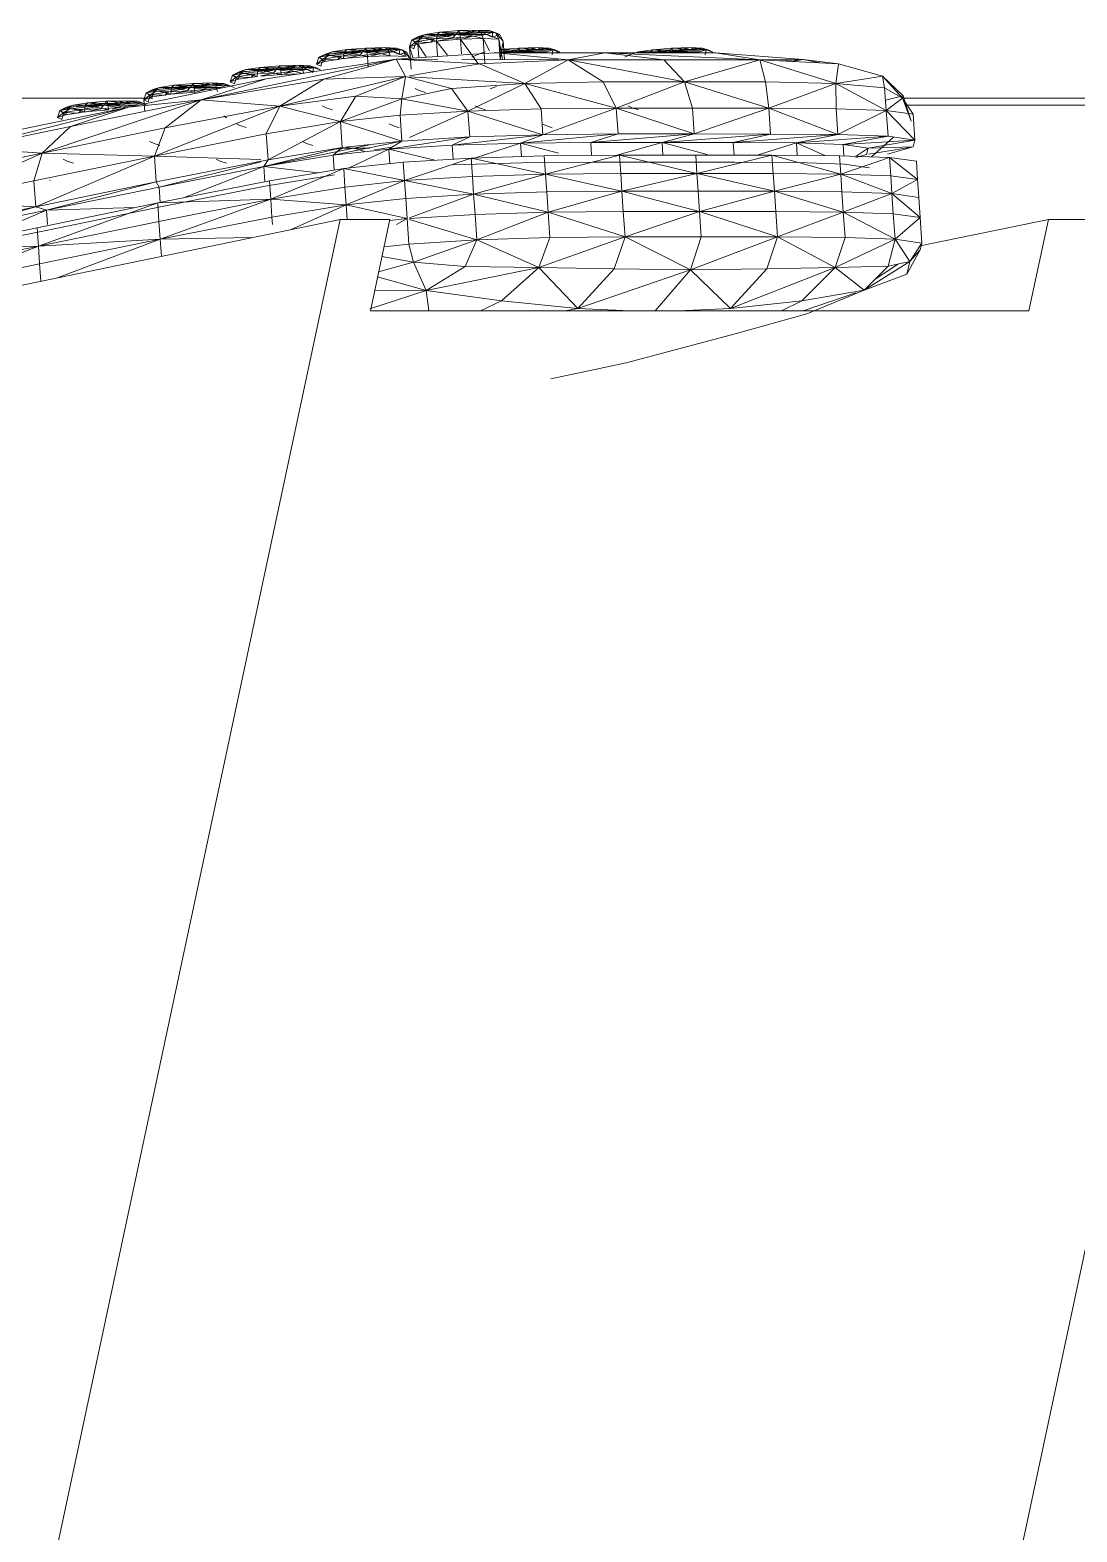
# Model space of a CAD drawing. Extents: x 4834 to 83801, y -13735 to 32221.
# Drawn here: x 13667.56 to 13672, y -12492.16 to -12485.78 of the extents above; entities that cross this region are included whole.
import ezdxf

# ---------------------------------------------------------------- set-up
doc = ezdxf.new("R2010")
doc.units = 0
doc.header["$LTSCALE"] = 8
doc.header["$MEASUREMENT"] = 0
doc.layers.add('G-IMPT', color=8, linetype='Continuous', lineweight=9)
doc.layers.add('I-FURN', color=30, linetype='Continuous', lineweight=9)

# ---------------------------------------------------------------- blocks, each defined once
blk = doc.blocks.new('Captain_Kirk_simplified_chair_2_22296 - Captain_Kirk_simplified_chair_2_22296-461547-Section 1')
at = {"layer": 'G-IMPT'}
for p, q in [((918.8543, 22.7201), (918.8444, 22.6907)), ((918.8823, 22.7337), (918.8543, 22.7201)), ((918.8874, 22.7312), (918.8543, 22.7201)), ((918.8967, 22.7269), (918.8543, 22.7201)), ((918.8713, 22.712), (918.8543, 22.7201)), ((918.8543, 22.7201), (918.8796, 22.7024)), ((918.8967, 22.7269), (918.8713, 22.712)), ((918.9496, 22.7244), (918.8713, 22.712)), ((918.8874, 22.7312), (918.8796, 22.7024)), ((918.9103, 22.7431), (918.8823, 22.7337)), ((919.0404, 22.7431), (918.8823, 22.7337)), ((918.8967, 22.7269), (918.8823, 22.7337)), ((918.8823, 22.7337), (918.8874, 22.7312)), ((918.9103, 22.7431), (918.8874, 22.7312)), ((918.8874, 22.7312), (918.9617, 22.7423)), ((918.8874, 22.7312), (918.9586, 22.7142)), ((919.0404, 22.7431), (918.8967, 22.7269)), ((918.9496, 22.7244), (918.8967, 22.7269)), ((918.9103, 22.7431), (918.9732, 22.7525)), ((919.0404, 22.7431), (918.9103, 22.7431)), ((918.9103, 22.7431), (918.9617, 22.7423)), ((918.9496, 22.7244), (918.9338, 22.709)), ((919.0404, 22.7431), (918.9496, 22.7244)), ((919.0268, 22.7268), (918.9496, 22.7244)), ((918.9617, 22.7423), (918.9586, 22.7142)), ((919.0268, 22.7268), (918.9586, 22.7138)), ((918.9586, 22.7142), (919.0603, 22.7228)), ((918.9732, 22.7525), (918.9617, 22.7423)), ((918.9617, 22.7423), (919.0573, 22.7503)), ((918.9617, 22.7423), (919.0603, 22.7228)), ((918.9732, 22.7525), (919.0541, 22.7593)), ((919.0404, 22.7431), (918.9732, 22.7525)), ((918.9732, 22.7525), (919.0573, 22.7503)), ((919.0404, 22.7431), (919.0268, 22.7268)), ((919.1077, 22.7337), (919.0268, 22.7268)), ((919.0404, 22.7431), (919.1313, 22.7618)), ((919.0404, 22.7431), (919.0541, 22.7593)), ((919.0404, 22.7431), (919.1842, 22.7593)), ((919.0404, 22.7431), (919.1985, 22.7524)), ((919.0404, 22.7431), (919.1705, 22.743)), ((919.0404, 22.7431), (919.1077, 22.7337)), ((919.0541, 22.7593), (919.1313, 22.7618)), ((919.0541, 22.7593), (919.0573, 22.7503)), ((919.0541, 22.7593), (919.1486, 22.7533)), ((919.0573, 22.7503), (919.1486, 22.7533)), ((919.0573, 22.7503), (919.0603, 22.7228)), ((919.0573, 22.7503), (919.1574, 22.7259)), ((919.1077, 22.7337), (919.0603, 22.7212)), ((919.0603, 22.7228), (919.1574, 22.7259)), ((919.0603, 22.7228), (919.0646, 22.6601)), ((919.0603, 22.7228), (919.1378, 22.6173)), ((919.1705, 22.743), (919.1077, 22.7337)), ((919.1313, 22.7618), (919.1842, 22.7593)), ((919.1313, 22.7618), (919.1486, 22.7533)), ((919.1313, 22.7618), (919.2111, 22.7503)), ((919.1486, 22.7533), (919.2111, 22.7503)), ((919.1486, 22.7533), (919.1574, 22.7259)), ((919.1486, 22.7533), (919.2239, 22.7228)), ((919.1574, 22.7259), (919.2239, 22.7228)), ((919.1574, 22.7259), (919.1647, 22.619)), ((919.1574, 22.7259), (919.184, 22.6731)), ((919.1985, 22.7524), (919.1705, 22.743)), ((919.1705, 22.743), (919.195, 22.7311)), ((919.1842, 22.7593), (919.2111, 22.7503)), ((919.1842, 22.7593), (919.1985, 22.7524)), ((919.1842, 22.7593), (919.2281, 22.7422)), ((919.1985, 22.7524), (919.195, 22.7311)), ((919.2281, 22.7422), (919.195, 22.7311)), ((919.1985, 22.7524), (919.2281, 22.7422)), ((919.2111, 22.7503), (919.2281, 22.7422)), ((919.2111, 22.7503), (919.2239, 22.7228)), ((919.2111, 22.7503), (919.242, 22.7141)), ((919.2239, 22.7228), (919.2298, 22.6364)), ((919.2239, 22.7228), (919.2394, 22.6364)), ((919.2281, 22.7422), (919.242, 22.7141)), ((918.4873, 22.6599), (918.4593, 22.6462)), ((918.4924, 22.6573), (918.4593, 22.6462)), ((918.5016, 22.653), (918.4593, 22.6462)), ((918.5016, 22.653), (918.4763, 22.6381)), ((918.4924, 22.6573), (918.4845, 22.6286)), ((918.5153, 22.6692), (918.4873, 22.6599)), ((918.6454, 22.6692), (918.4873, 22.6599)), ((918.5016, 22.653), (918.4873, 22.6599)), ((918.4873, 22.6599), (918.4924, 22.6573)), ((918.5153, 22.6692), (918.4924, 22.6573)), ((918.4924, 22.6573), (918.5667, 22.6684)), ((918.4924, 22.6573), (918.5636, 22.6403)), ((918.6454, 22.6692), (918.5016, 22.653)), ((918.5545, 22.6505), (918.5016, 22.653)), ((918.5153, 22.6692), (918.5781, 22.6786)), ((918.6454, 22.6692), (918.5153, 22.6692)), ((918.5153, 22.6692), (918.5667, 22.6684)), ((918.6454, 22.6692), (918.5545, 22.6505)), ((918.6318, 22.653), (918.5545, 22.6505)), ((918.5667, 22.6684), (918.5636, 22.6403)), ((918.6318, 22.653), (918.5636, 22.6399)), ((918.5781, 22.6786), (918.5667, 22.6684)), ((918.5667, 22.6684), (918.6623, 22.6764)), ((918.5667, 22.6684), (918.6653, 22.6489)), ((918.5781, 22.6786), (918.659, 22.6854)), ((918.6454, 22.6692), (918.5781, 22.6786)), ((918.5781, 22.6786), (918.6623, 22.6764)), ((918.6454, 22.6692), (918.6318, 22.653)), ((918.7126, 22.6598), (918.6318, 22.653)), ((918.6454, 22.6692), (918.7362, 22.6879)), ((918.6454, 22.6692), (918.659, 22.6854)), ((918.6454, 22.6692), (918.7891, 22.6854)), ((918.6454, 22.6692), (918.8035, 22.6785)), ((918.6454, 22.6692), (918.7755, 22.6691)), ((918.6454, 22.6692), (918.7126, 22.6598)), ((918.659, 22.6854), (918.7362, 22.6879)), ((918.659, 22.6854), (918.6623, 22.6764)), ((918.659, 22.6854), (918.7536, 22.6794)), ((918.6623, 22.6764), (918.7536, 22.6794)), ((918.6623, 22.6764), (918.6653, 22.6489)), ((918.6623, 22.6764), (918.7624, 22.652)), ((918.7126, 22.6598), (918.6653, 22.6473)), ((918.7755, 22.6691), (918.7126, 22.6598)), ((918.7362, 22.6879), (918.7891, 22.6854)), ((918.7362, 22.6879), (918.7536, 22.6794)), ((918.7362, 22.6879), (918.8161, 22.6764)), ((918.7536, 22.6794), (918.8161, 22.6764)), ((918.7536, 22.6794), (918.7624, 22.652)), ((918.7536, 22.6794), (918.8289, 22.6489)), ((918.8035, 22.6785), (918.7755, 22.6691)), ((918.7755, 22.6691), (918.8, 22.6572)), ((918.7883, 22.6375), (919.2037, 22.6655)), ((918.7891, 22.6854), (918.8161, 22.6764)), ((918.7891, 22.6854), (918.8035, 22.6785)), ((918.7891, 22.6854), (918.8331, 22.6683)), ((918.8035, 22.6785), (918.8, 22.6572)), ((918.8331, 22.6683), (918.8, 22.6572)), ((918.8035, 22.6785), (918.8331, 22.6683)), ((918.8161, 22.6764), (918.8331, 22.6683)), ((918.8161, 22.6764), (918.8289, 22.6489)), ((918.8161, 22.6764), (918.8445, 22.6431)), ((918.8331, 22.6683), (918.8445, 22.6452)), ((918.8713, 22.712), (918.8444, 22.6907)), ((918.8796, 22.7024), (918.8444, 22.6907)), ((918.8444, 22.6907), (918.8509, 22.595)), ((918.8624, 22.682), (918.8444, 22.6907)), ((918.8444, 22.6907), (918.8603, 22.6423)), ((918.8713, 22.712), (918.8624, 22.682)), ((918.9263, 22.7094), (918.8713, 22.712)), ((918.8796, 22.7024), (918.9586, 22.7142)), ((918.8796, 22.7024), (918.8835, 22.6445)), ((918.8796, 22.7024), (918.9146, 22.6484)), ((918.9586, 22.7142), (918.9628, 22.6523)), ((918.9586, 22.7142), (919.0053, 22.6555)), ((919.1372, 22.6597), (919.1092, 22.6461)), ((919.1652, 22.669), (919.1372, 22.6597)), ((919.6734, 22.6654), (919.2037, 22.6655)), ((919.2276, 22.6691), (919.3122, 22.6763)), ((919.2953, 22.669), (919.2276, 22.669)), ((919.2953, 22.669), (919.2279, 22.665)), ((919.228, 22.6632), (919.5176, 22.6357)), ((919.2281, 22.6784), (919.309, 22.6852)), ((919.2953, 22.669), (919.2281, 22.6784)), ((919.2281, 22.6784), (919.3122, 22.6763)), ((919.242, 22.7141), (919.2299, 22.6364)), ((919.242, 22.7141), (919.2473, 22.6362)), ((919.2953, 22.669), (919.3862, 22.6877)), ((919.2953, 22.669), (919.309, 22.6852)), ((919.2953, 22.669), (919.4391, 22.6852)), ((919.2953, 22.669), (919.4534, 22.6783)), ((919.2953, 22.669), (919.4254, 22.669)), ((919.309, 22.6852), (919.3862, 22.6877)), ((919.309, 22.6852), (919.3122, 22.6763)), ((919.309, 22.6852), (919.4035, 22.6792)), ((919.3122, 22.6763), (919.4035, 22.6792)), ((919.3122, 22.6763), (919.3565, 22.6655)), ((919.3862, 22.6877), (919.4391, 22.6852)), ((919.3862, 22.6877), (919.4035, 22.6792)), ((919.3862, 22.6877), (919.466, 22.6762)), ((919.4035, 22.6792), (919.466, 22.6762)), ((919.4534, 22.6783), (919.4254, 22.669)), ((919.4391, 22.6852), (919.466, 22.6762)), ((919.4391, 22.6852), (919.4534, 22.6783)), ((919.4391, 22.6852), (919.483, 22.6681)), ((919.4534, 22.6783), (919.4499, 22.657)), ((919.4534, 22.6783), (919.483, 22.6681)), ((919.466, 22.6762), (919.483, 22.6681)), ((919.466, 22.6762), (919.4763, 22.6642)), ((919.6734, 22.6654), (919.5176, 22.6357)), ((919.6734, 22.6654), (920.1433, 22.6653)), ((919.6734, 22.6654), (920.332, 22.6355)), ((919.6734, 22.6654), (919.9247, 22.6356)), ((919.7871, 22.6595), (919.7592, 22.6459)), ((919.8151, 22.6689), (919.7871, 22.6595)), ((919.8151, 22.6689), (919.878, 22.6782)), ((919.9453, 22.6688), (919.8151, 22.6689)), ((919.8151, 22.6689), (919.8666, 22.668)), ((919.878, 22.6782), (919.8666, 22.668)), ((919.8666, 22.668), (919.9622, 22.6761)), ((919.878, 22.6782), (919.9589, 22.685)), ((919.9453, 22.6688), (919.878, 22.6782)), ((919.878, 22.6782), (919.9622, 22.6761)), ((919.9453, 22.6688), (919.8861, 22.6653)), ((919.9453, 22.6688), (920.0361, 22.6875)), ((919.9453, 22.6688), (919.9589, 22.685)), ((919.9453, 22.6688), (920.089, 22.685)), ((919.9453, 22.6688), (920.1034, 22.6781)), ((919.9453, 22.6688), (920.0754, 22.6688)), ((919.9589, 22.685), (920.0361, 22.6875)), ((919.9589, 22.685), (919.9622, 22.6761)), ((919.9589, 22.685), (920.0535, 22.679)), ((919.9622, 22.6761), (920.0535, 22.679)), ((919.9622, 22.6761), (920.0064, 22.6653)), ((920.0361, 22.6875), (920.089, 22.685)), ((920.0361, 22.6875), (920.0535, 22.679)), ((920.0361, 22.6875), (920.116, 22.676)), ((920.0535, 22.679), (920.116, 22.676)), ((920.1034, 22.6781), (920.0754, 22.6688)), ((920.089, 22.685), (920.116, 22.676)), ((920.089, 22.685), (920.1034, 22.6781)), ((920.089, 22.685), (920.133, 22.6679)), ((920.1034, 22.6781), (920.0999, 22.6569)), ((920.1034, 22.6781), (920.133, 22.6679)), ((920.116, 22.676), (920.133, 22.6679)), ((920.5162, 22.6371), (920.1433, 22.6653)), ((920.1433, 22.6653), (920.332, 22.6355)), ((918.7883, 22.6375), (917.959, 22.4655)), ((918.1487, 22.5937), (918.1207, 22.5844)), ((918.2788, 22.5937), (918.1207, 22.5844)), ((918.1487, 22.5937), (918.1258, 22.5818)), ((918.1258, 22.5818), (918.2001, 22.5929)), ((918.2788, 22.5937), (918.1351, 22.5775)), ((918.1487, 22.5937), (918.2116, 22.6031)), ((918.2788, 22.5937), (918.1487, 22.5937)), ((918.1487, 22.5937), (918.2001, 22.5929)), ((918.2788, 22.5937), (918.188, 22.575)), ((918.2001, 22.5929), (918.197, 22.5648)), ((918.2116, 22.6031), (918.2001, 22.5929)), ((918.2001, 22.5929), (918.2958, 22.6009)), ((918.2001, 22.5929), (918.2987, 22.5734)), ((918.2116, 22.6031), (918.2925, 22.6099)), ((918.2788, 22.5937), (918.2116, 22.6031)), ((918.2116, 22.6031), (918.2958, 22.6009)), ((918.2359, 22.5544), (918.7883, 22.6375)), ((918.2788, 22.5937), (918.2652, 22.5775)), ((918.2788, 22.5937), (918.3697, 22.6124)), ((918.2788, 22.5937), (918.2925, 22.6099)), ((918.2788, 22.5937), (918.4226, 22.6099)), ((918.2788, 22.5937), (918.4369, 22.603)), ((918.2788, 22.5937), (918.409, 22.5936)), ((918.2788, 22.5937), (918.3461, 22.5843)), ((918.2925, 22.6099), (918.3697, 22.6124)), ((918.2925, 22.6099), (918.2958, 22.6009)), ((918.2925, 22.6099), (918.387, 22.6039)), ((918.2958, 22.6009), (918.387, 22.6039)), ((918.2958, 22.6009), (918.2987, 22.5734)), ((918.2958, 22.6009), (918.391, 22.5777)), ((918.409, 22.5936), (918.3461, 22.5843)), ((918.3697, 22.6124), (918.4226, 22.6099)), ((918.3697, 22.6124), (918.387, 22.6039)), ((918.3697, 22.6124), (918.4496, 22.6009)), ((918.387, 22.6039), (918.4496, 22.6009)), ((918.387, 22.6039), (918.3958, 22.5765)), ((918.387, 22.6039), (918.4352, 22.5844)), ((918.4369, 22.603), (918.409, 22.5936)), ((918.409, 22.5936), (918.4334, 22.5817)), ((918.4226, 22.6099), (918.4496, 22.6009)), ((918.4226, 22.6099), (918.4369, 22.603)), ((918.4226, 22.6099), (918.4665, 22.5928)), ((918.4369, 22.603), (918.4334, 22.5817)), ((918.4369, 22.603), (918.4665, 22.5928)), ((918.4593, 22.6462), (918.4493, 22.6168)), ((918.4763, 22.6381), (918.4493, 22.6168)), ((918.4845, 22.6286), (918.4493, 22.6168)), ((918.4674, 22.6082), (918.4493, 22.6168)), ((918.4496, 22.6009), (918.4665, 22.5928)), ((918.4763, 22.6381), (918.4593, 22.6462)), ((918.4593, 22.6462), (918.4845, 22.6286)), ((918.4763, 22.6381), (918.4674, 22.6082)), ((918.5545, 22.6505), (918.4763, 22.6381)), ((918.5313, 22.6355), (918.4763, 22.6381)), ((918.7883, 22.6375), (918.4811, 22.553)), ((918.4845, 22.6286), (918.5636, 22.6403)), ((918.5545, 22.6505), (918.5388, 22.6352)), ((918.5636, 22.6403), (918.6653, 22.6489)), ((918.6653, 22.6489), (918.7624, 22.652)), ((918.6653, 22.6489), (918.6683, 22.6045)), ((918.7624, 22.652), (918.8289, 22.6489)), ((918.7883, 22.6375), (918.9639, 22.637)), ((918.7883, 22.6375), (919.1414, 22.6179)), ((918.7883, 22.6375), (918.8268, 22.5643)), ((919.1414, 22.6179), (918.8445, 22.5673)), ((919.0662, 22.6368), (919.4763, 22.6358)), ((919.5176, 22.6357), (919.1414, 22.6179)), ((919.1414, 22.6179), (919.3335, 22.5348)), ((919.5176, 22.6357), (919.3335, 22.5348)), ((919.9247, 22.6356), (919.5176, 22.6357)), ((920.0116, 22.5415), (919.5176, 22.6357)), ((919.5176, 22.6357), (919.667, 22.5416)), ((920.332, 22.6355), (919.9247, 22.6356)), ((919.9247, 22.6356), (920.0116, 22.5415)), ((920.332, 22.6355), (920.0116, 22.5415)), ((920.5162, 22.6371), (920.332, 22.6355)), ((920.6659, 22.6179), (920.332, 22.6355)), ((920.6547, 22.5352), (920.332, 22.6355)), ((920.332, 22.6355), (920.3562, 22.5414)), ((920.5162, 22.6371), (920.4168, 22.631)), ((920.466, 22.6285), (920.5162, 22.6371)), ((920.5162, 22.6371), (920.6659, 22.6179)), ((920.5162, 22.6371), (920.5865, 22.6221)), ((920.6659, 22.6179), (920.6547, 22.5352)), ((920.853, 22.5654), (920.6659, 22.6179)), ((917.6504, 22.4338), (918.2359, 22.5544)), ((917.7822, 22.5182), (917.845, 22.5276)), ((917.845, 22.5276), (917.8336, 22.5174)), ((917.8336, 22.5174), (917.9292, 22.5255)), ((917.845, 22.5276), (917.9259, 22.5344)), ((917.9123, 22.5182), (917.845, 22.5276)), ((917.845, 22.5276), (917.9292, 22.5255)), ((917.9123, 22.5182), (918.0031, 22.5369)), ((917.9123, 22.5182), (917.9259, 22.5344)), ((917.9123, 22.5182), (918.056, 22.5344)), ((917.9123, 22.5182), (918.0704, 22.5275)), ((917.9259, 22.5344), (918.0031, 22.5369)), ((917.9259, 22.5344), (917.9292, 22.5255)), ((917.9259, 22.5344), (918.0205, 22.5284)), ((917.9292, 22.5255), (918.0205, 22.5284)), ((917.9292, 22.5255), (917.9322, 22.4979)), ((917.9292, 22.5255), (918.0052, 22.5069)), ((918.2359, 22.5544), (917.959, 22.4655)), ((917.959, 22.4655), (918.4811, 22.553)), ((918.0031, 22.5369), (918.056, 22.5344)), ((918.0031, 22.5369), (918.0205, 22.5284)), ((918.0031, 22.5369), (918.083, 22.5254)), ((918.0205, 22.5284), (918.083, 22.5254)), ((918.0205, 22.5284), (918.0293, 22.501)), ((918.0704, 22.5275), (918.0424, 22.5181)), ((918.056, 22.5344), (918.083, 22.5254)), ((918.056, 22.5344), (918.0704, 22.5275)), ((918.056, 22.5344), (918.1, 22.5173)), ((918.0927, 22.5707), (918.0828, 22.5413)), ((918.1097, 22.5626), (918.0828, 22.5413)), ((918.118, 22.5531), (918.0828, 22.5413)), ((918.1008, 22.5327), (918.0828, 22.5413)), ((918.1207, 22.5844), (918.0927, 22.5707)), ((918.1258, 22.5818), (918.0927, 22.5707)), ((918.1351, 22.5775), (918.0927, 22.5707)), ((918.1097, 22.5626), (918.0927, 22.5707)), ((918.0927, 22.5707), (918.118, 22.5531)), ((918.1097, 22.5626), (918.1008, 22.5327)), ((918.1351, 22.5775), (918.1097, 22.5626)), ((918.188, 22.575), (918.1097, 22.5626)), ((918.1647, 22.56), (918.1097, 22.5626)), ((918.1258, 22.5818), (918.118, 22.5531)), ((918.118, 22.5531), (918.197, 22.5648)), ((918.1351, 22.5775), (918.1207, 22.5844)), ((918.1207, 22.5844), (918.1258, 22.5818)), ((918.1258, 22.5818), (918.197, 22.5648)), ((918.188, 22.575), (918.1351, 22.5775)), ((918.188, 22.575), (918.1722, 22.5596)), ((918.2652, 22.5775), (918.2128, 22.5758)), ((918.2652, 22.5775), (918.2128, 22.5674)), ((918.2128, 22.5662), (918.2987, 22.5734)), ((918.3461, 22.5843), (918.2652, 22.5775)), ((918.2932, 22.4385), (918.8268, 22.5643)), ((918.2932, 22.4385), (918.4811, 22.553)), ((918.3461, 22.5843), (918.2987, 22.5718)), ((918.2987, 22.5734), (918.3796, 22.576)), ((918.4811, 22.553), (918.8268, 22.5643)), ((918.8268, 22.5643), (918.616, 22.4806)), ((918.8268, 22.5643), (918.811, 22.4693)), ((918.8268, 22.5643), (919.0221, 22.5141)), ((919.3335, 22.5348), (918.8445, 22.5633)), ((919.3335, 22.5348), (919.0221, 22.5141)), ((919.3335, 22.5348), (919.0926, 22.4173)), ((919.3335, 22.5348), (919.667, 22.5416)), ((919.3335, 22.5348), (919.403, 22.427)), ((919.3335, 22.5348), (919.7222, 22.4302)), ((920.0116, 22.5415), (919.667, 22.5416)), ((919.667, 22.5416), (919.7222, 22.4302)), ((920.0116, 22.5415), (919.7222, 22.4302)), ((920.0116, 22.5415), (920.3562, 22.5414)), ((920.0116, 22.5415), (920.046, 22.4301)), ((920.0116, 22.5415), (920.3697, 22.43)), ((920.6547, 22.5352), (920.3562, 22.5414)), ((920.3562, 22.5414), (920.3697, 22.43)), ((920.6547, 22.5352), (920.3697, 22.43)), ((920.853, 22.5654), (920.6547, 22.5352)), ((920.6547, 22.5352), (920.8608, 22.5165)), ((920.6547, 22.5352), (920.6564, 22.4275)), ((920.6547, 22.5352), (920.8688, 22.4201)), ((920.853, 22.5654), (920.9404, 22.4828)), ((920.853, 22.5654), (920.8608, 22.5165)), ((920.853, 22.5654), (920.9378, 22.4725)), ((917.2841, 22.2388), (917.959, 22.4655)), ((917.4049, 22.3513), (917.959, 22.4655)), ((917.5457, 22.4427), (917.6366, 22.4614)), ((917.5594, 22.4589), (917.6366, 22.4614)), ((917.6366, 22.4614), (917.6895, 22.4589)), ((917.6366, 22.4614), (917.6539, 22.4529)), ((917.6366, 22.4614), (917.7164, 22.4499)), ((917.6504, 22.4338), (917.959, 22.4655)), ((917.7262, 22.4952), (917.7162, 22.4658)), ((917.7432, 22.4871), (917.7162, 22.4658)), ((917.7514, 22.4776), (917.7162, 22.4658)), ((917.7162, 22.4658), (917.7196, 22.4161)), ((917.7343, 22.4572), (917.7162, 22.4658)), ((917.7542, 22.5089), (917.7262, 22.4952)), ((917.7593, 22.5063), (917.7262, 22.4952)), ((917.7685, 22.502), (917.7262, 22.4952)), ((917.7432, 22.4871), (917.7262, 22.4952)), ((917.7262, 22.4952), (917.7514, 22.4776)), ((917.7432, 22.4871), (917.7343, 22.4572)), ((917.7685, 22.502), (917.7432, 22.4871)), ((917.8214, 22.4995), (917.7432, 22.4871)), ((917.7981, 22.4845), (917.7432, 22.4871)), ((917.7593, 22.5063), (917.7514, 22.4776)), ((917.7514, 22.4776), (917.8305, 22.4893)), ((917.7822, 22.5182), (917.7542, 22.5089)), ((917.9123, 22.5182), (917.7542, 22.5089)), ((917.7685, 22.502), (917.7542, 22.5089)), ((917.7542, 22.5089), (917.7593, 22.5063)), ((917.7822, 22.5182), (917.7593, 22.5063)), ((917.7593, 22.5063), (917.8336, 22.5174)), ((917.7593, 22.5063), (917.8305, 22.4893)), ((917.9123, 22.5182), (917.7685, 22.502)), ((917.8214, 22.4995), (917.7685, 22.502)), ((917.9123, 22.5182), (917.7822, 22.5182)), ((917.7822, 22.5182), (917.8336, 22.5174)), ((917.8214, 22.4995), (917.8057, 22.4841)), ((917.959, 22.4655), (917.8068, 22.3464)), ((917.9123, 22.5182), (917.8214, 22.4995)), ((917.8987, 22.502), (917.8214, 22.4995)), ((917.8336, 22.5174), (917.8305, 22.4893)), ((917.8987, 22.502), (917.8305, 22.4889)), ((917.8305, 22.4893), (917.9322, 22.4979)), ((917.8336, 22.5174), (917.9322, 22.4979)), ((917.9123, 22.5182), (917.8987, 22.502)), ((917.9795, 22.5088), (917.8987, 22.502)), ((917.9123, 22.5182), (918.0424, 22.5181)), ((917.9123, 22.5182), (917.9795, 22.5088)), ((917.9795, 22.5088), (917.9322, 22.4963)), ((917.959, 22.4655), (918.2932, 22.4385)), ((918.0424, 22.5181), (917.9795, 22.5088)), ((918.2932, 22.4385), (918.616, 22.4806)), ((918.616, 22.4806), (918.5512, 22.3726)), ((918.811, 22.4693), (918.5512, 22.3726)), ((918.616, 22.4806), (918.811, 22.4693)), ((918.811, 22.4693), (918.8043, 22.3997)), ((918.811, 22.4693), (919.0221, 22.5141)), ((918.811, 22.4693), (919.0926, 22.4173)), ((918.8854, 22.5054), (918.8684, 22.5135)), ((918.8854, 22.5054), (918.9123, 22.4964)), ((919.0221, 22.5141), (919.0926, 22.4173)), ((919.2142, 22.5219), (919.1862, 22.5126)), ((920.8608, 22.5165), (920.9378, 22.4725)), ((920.8608, 22.5165), (920.8688, 22.4201)), ((920.8651, 22.4645), (920.9404, 22.4828)), ((920.9378, 22.4725), (920.8688, 22.4201)), ((920.9404, 22.4828), (920.9378, 22.4725)), ((920.9378, 22.4725), (920.983, 22.404)), ((920.9378, 22.4725), (920.9749, 22.3752)), ((920.9404, 22.4828), (920.9749, 22.3752)), ((917.6504, 22.4338), (916.9629, 22.2603)), ((917.1979, 22.3406), (917.6504, 22.4338)), ((917.3596, 22.4197), (917.3497, 22.3903)), ((917.3766, 22.4116), (917.3497, 22.3903)), ((917.3849, 22.4021), (917.3497, 22.3903)), ((917.3876, 22.4334), (917.3596, 22.4197)), ((917.3927, 22.4308), (917.3596, 22.4197)), ((917.402, 22.4265), (917.3596, 22.4197)), ((917.3766, 22.4116), (917.3596, 22.4197)), ((917.3596, 22.4197), (917.3849, 22.4021)), ((917.3766, 22.4116), (917.3677, 22.3817)), ((917.402, 22.4265), (917.3766, 22.4116)), ((917.4549, 22.424), (917.3766, 22.4116)), ((917.4316, 22.409), (917.3766, 22.4116)), ((917.3927, 22.4308), (917.3849, 22.4021)), ((917.3849, 22.4021), (917.4639, 22.4138)), ((917.4156, 22.4427), (917.3876, 22.4334)), ((917.5457, 22.4427), (917.3876, 22.4334)), ((917.402, 22.4265), (917.3876, 22.4334)), ((917.3876, 22.4334), (917.3927, 22.4308)), ((917.4156, 22.4427), (917.3927, 22.4308)), ((917.3927, 22.4308), (917.467, 22.4419)), ((917.3927, 22.4308), (917.4639, 22.4138)), ((917.5457, 22.4427), (917.402, 22.4265)), ((917.4549, 22.424), (917.402, 22.4265)), ((917.6504, 22.4338), (917.4049, 22.3513)), ((917.4156, 22.4427), (917.4785, 22.4521)), ((917.5457, 22.4427), (917.4156, 22.4427)), ((917.4156, 22.4427), (917.467, 22.4419)), ((917.4549, 22.424), (917.4391, 22.4087)), ((917.5457, 22.4427), (917.4549, 22.424)), ((917.5321, 22.4265), (917.4549, 22.424)), ((917.467, 22.4419), (917.4639, 22.4138)), ((917.5321, 22.4265), (917.4639, 22.4134)), ((917.4639, 22.4138), (917.5656, 22.4224)), ((917.4785, 22.4521), (917.467, 22.4419)), ((917.467, 22.4419), (917.5626, 22.4499)), ((917.467, 22.4419), (917.5656, 22.4224)), ((917.4785, 22.4521), (917.5594, 22.4589)), ((917.5457, 22.4427), (917.4785, 22.4521)), ((917.4785, 22.4521), (917.5626, 22.4499)), ((917.5457, 22.4427), (917.5321, 22.4265)), ((917.613, 22.4333), (917.5321, 22.4265)), ((917.5457, 22.4427), (917.5594, 22.4589)), ((917.5457, 22.4427), (917.6895, 22.4589)), ((917.5457, 22.4427), (917.7038, 22.452)), ((917.5457, 22.4427), (917.6758, 22.4426)), ((917.5457, 22.4427), (917.613, 22.4333)), ((917.5594, 22.4589), (917.5626, 22.4499)), ((917.5594, 22.4589), (917.6539, 22.4529)), ((917.5626, 22.4499), (917.6539, 22.4529)), ((917.5626, 22.4499), (917.5656, 22.4224)), ((917.5626, 22.4499), (917.6413, 22.4308)), ((917.613, 22.4333), (917.581, 22.4249)), ((917.6758, 22.4426), (917.613, 22.4333)), ((917.6539, 22.4529), (917.7164, 22.4499)), ((917.7038, 22.452), (917.6758, 22.4426)), ((917.6895, 22.4589), (917.7164, 22.4499)), ((917.6895, 22.4589), (917.7038, 22.452)), ((917.6895, 22.4589), (917.7334, 22.4418)), ((918.2932, 22.4385), (917.7615, 22.2266)), ((917.8068, 22.3464), (918.2932, 22.4385)), ((918.2932, 22.4385), (918.2361, 22.3202)), ((918.2932, 22.4385), (918.5512, 22.3726)), ((918.4903, 22.4315), (918.4733, 22.4396)), ((918.4903, 22.4315), (918.5173, 22.4225)), ((918.5512, 22.3726), (918.8043, 22.3997)), ((918.8043, 22.3997), (919.0926, 22.4173)), ((918.8118, 22.2897), (918.8043, 22.3997)), ((918.8445, 22.3046), (919.0926, 22.4173)), ((919.0926, 22.4173), (919.403, 22.427)), ((919.1001, 22.3074), (919.0926, 22.4173)), ((919.0926, 22.4173), (919.4104, 22.317)), ((919.1403, 22.4313), (919.1233, 22.4394)), ((919.1403, 22.4313), (919.1672, 22.4224)), ((919.403, 22.427), (919.7222, 22.4302)), ((919.4104, 22.317), (919.403, 22.427)), ((919.4104, 22.317), (919.7222, 22.4302)), ((919.7297, 22.3202), (919.7222, 22.4302)), ((919.7222, 22.4302), (920.0535, 22.3201)), ((919.7222, 22.4302), (920.046, 22.4301)), ((919.7902, 22.4311), (919.7732, 22.4393)), ((919.7902, 22.4311), (919.8172, 22.4222)), ((920.0535, 22.3201), (920.046, 22.4301)), ((920.046, 22.4301), (920.3697, 22.43)), ((920.0535, 22.3201), (920.3697, 22.43)), ((920.3772, 22.32), (920.3697, 22.43)), ((920.3697, 22.43), (920.6638, 22.3175)), ((920.3697, 22.43), (920.6564, 22.4275)), ((920.6638, 22.3175), (920.6564, 22.4275)), ((920.6564, 22.4275), (920.8688, 22.4201)), ((920.6638, 22.3175), (920.8688, 22.4201)), ((920.8763, 22.3102), (920.8688, 22.4201)), ((920.8688, 22.4201), (920.9905, 22.294)), ((920.8688, 22.4201), (920.983, 22.404)), ((920.9905, 22.294), (920.983, 22.404)), ((916.9629, 22.2603), (917.4049, 22.3513)), ((917.2841, 22.2388), (917.4049, 22.3513)), ((917.2841, 22.2388), (917.8068, 22.3464)), ((917.3677, 22.3817), (917.3497, 22.3903)), ((917.8068, 22.3464), (917.7615, 22.2266)), ((918.0672, 22.3894), (918.0556, 22.3972)), ((918.1238, 22.356), (918.1068, 22.3641)), ((918.1238, 22.356), (918.1508, 22.347)), ((918.2361, 22.3202), (918.5512, 22.3726)), ((918.2435, 22.2102), (918.5512, 22.3726)), ((918.5587, 22.2626), (918.5512, 22.3726)), ((918.5512, 22.3726), (918.8118, 22.2897)), ((918.7737, 22.3558), (918.7567, 22.3639)), ((918.7737, 22.3558), (918.8007, 22.3469)), ((919.4236, 22.3556), (919.4067, 22.3638)), ((919.4236, 22.3556), (919.4506, 22.3467)), ((917.7572, 22.2805), (917.7402, 22.2886)), ((917.7572, 22.2805), (917.7842, 22.2715)), ((917.7615, 22.2266), (918.2361, 22.3202)), ((918.2435, 22.2102), (918.2361, 22.3202)), ((918.4072, 22.2803), (918.3902, 22.2884)), ((918.4072, 22.2803), (918.4341, 22.2714)), ((918.5197, 22.2308), (918.8118, 22.2897)), ((918.5587, 22.2626), (918.8118, 22.2897)), ((918.6076, 22.2606), (918.6749, 22.2745)), ((918.7562, 22.2561), (919.1001, 22.3074)), ((918.8118, 22.2897), (918.7562, 22.2561)), ((919.0256, 22.2726), (918.7562, 22.2561)), ((918.8118, 22.2897), (919.1001, 22.3074)), ((919.0256, 22.2726), (919.4104, 22.317)), ((919.0256, 22.2726), (919.1001, 22.3074)), ((919.3157, 22.2816), (919.0256, 22.2726)), ((919.0256, 22.2726), (919.0297, 22.2131)), ((919.1001, 22.3074), (919.4104, 22.317)), ((919.3157, 22.2816), (919.1065, 22.2134)), ((919.3157, 22.2816), (919.7297, 22.3202)), ((919.3157, 22.2816), (919.4104, 22.317)), ((919.3157, 22.2816), (919.6141, 22.2846)), ((919.3157, 22.2816), (919.3196, 22.2245)), ((919.3157, 22.2816), (919.4763, 22.239)), ((919.4104, 22.317), (919.7297, 22.3202)), ((919.6141, 22.2846), (919.7297, 22.3202)), ((919.6141, 22.2846), (920.0535, 22.3201)), ((919.9167, 22.2845), (919.6141, 22.2846)), ((919.6141, 22.2846), (919.6178, 22.2295)), ((919.9167, 22.2845), (919.7251, 22.2305)), ((919.7297, 22.3202), (920.0535, 22.3201)), ((919.9167, 22.2845), (920.0535, 22.3201)), ((919.9167, 22.2845), (920.3772, 22.32)), ((919.9167, 22.2845), (919.9203, 22.2306)), ((919.9167, 22.2845), (920.2192, 22.2844)), ((919.9167, 22.2845), (920.1081, 22.2325)), ((920.0535, 22.3201), (920.3772, 22.32)), ((920.2192, 22.2844), (920.3772, 22.32)), ((920.2192, 22.2844), (920.6638, 22.3175)), ((920.4871, 22.2821), (920.2192, 22.2844)), ((920.2192, 22.2844), (920.2229, 22.2305)), ((920.4871, 22.2821), (920.3208, 22.2305)), ((920.3772, 22.32), (920.6638, 22.3175)), ((920.4871, 22.2821), (920.6638, 22.3175)), ((920.4871, 22.2821), (920.8763, 22.3102)), ((920.4871, 22.2821), (920.4907, 22.2295)), ((920.4871, 22.2821), (920.6856, 22.2752)), ((920.4871, 22.2821), (920.6079, 22.2285)), ((920.6638, 22.3175), (920.8763, 22.3102)), ((920.6856, 22.2752), (920.8763, 22.3102)), ((920.6856, 22.2752), (920.9905, 22.294)), ((920.7924, 22.2601), (920.6856, 22.2752)), ((920.6856, 22.2752), (920.6889, 22.2273)), ((920.7924, 22.2601), (920.9905, 22.294)), ((920.8991, 22.3069), (920.8062, 22.2232)), ((920.8763, 22.3102), (920.9905, 22.294)), ((920.9905, 22.294), (920.9824, 22.2652)), ((917.2841, 22.2388), (916.8213, 22.033)), ((916.8526, 22.1499), (917.2841, 22.2388)), ((916.9629, 22.2603), (917.2841, 22.2388)), ((917.2841, 22.2388), (917.2493, 22.1211)), ((917.2493, 22.1211), (917.7615, 22.2266)), ((917.2568, 22.0112), (917.7615, 22.2266)), ((917.2841, 22.2388), (917.7615, 22.2266)), ((917.3907, 22.205), (917.3737, 22.2131)), ((917.769, 22.1167), (917.7615, 22.2266)), ((917.7615, 22.2266), (918.2128, 22.2113)), ((917.769, 22.1167), (918.2435, 22.2102)), ((918.0406, 22.2048), (918.0236, 22.2129)), ((918.2251, 22.1818), (918.5587, 22.2626)), ((918.2251, 22.1818), (918.5197, 22.2308)), ((918.2251, 22.1818), (918.2435, 22.2102)), ((918.2395, 22.1848), (918.6076, 22.2606)), ((918.2435, 22.2102), (918.5587, 22.2626)), ((918.5197, 22.2308), (918.5587, 22.2626)), ((918.7562, 22.2561), (918.5197, 22.2308)), ((918.5197, 22.2308), (918.7562, 22.2561)), ((918.5197, 22.2308), (918.5241, 22.1663)), ((918.5241, 22.1663), (918.5197, 22.2308)), ((918.6076, 22.2606), (918.529, 22.2554)), ((918.6076, 22.2606), (918.5587, 22.2638)), ((918.7562, 22.2561), (918.585, 22.1752)), ((918.6076, 22.2606), (918.6547, 22.2452)), ((918.6076, 22.2606), (918.6758, 22.2605)), ((918.6949, 22.2526), (918.7685, 22.2635)), ((918.7562, 22.2561), (918.7604, 22.194)), ((918.7562, 22.2561), (918.7604, 22.194)), ((918.9517, 22.2083), (918.7562, 22.2561)), ((918.8179, 22.2001), (919.1062, 22.2178)), ((919.1062, 22.2178), (918.8232, 22.122)), ((919.1062, 22.2178), (919.4165, 22.2275)), ((919.1062, 22.2178), (919.4218, 22.1494)), ((919.1062, 22.2178), (919.1115, 22.1397)), ((919.4165, 22.2275), (919.7358, 22.2306)), ((919.4165, 22.2275), (919.4218, 22.1494)), ((919.7358, 22.2306), (919.4218, 22.1494)), ((919.7358, 22.2306), (920.0595, 22.2306)), ((919.7358, 22.2306), (920.0648, 22.1524)), ((919.7358, 22.2306), (919.7411, 22.1525)), ((920.0595, 22.2306), (920.3833, 22.2305)), ((920.0595, 22.2306), (920.0648, 22.1524)), ((920.3833, 22.2305), (920.0648, 22.1524)), ((920.3833, 22.2305), (920.6699, 22.2279)), ((920.3833, 22.2305), (920.6752, 22.1498)), ((920.3833, 22.2305), (920.3886, 22.1523)), ((920.6699, 22.2279), (920.8824, 22.2206)), ((920.6699, 22.2279), (920.6752, 22.1498)), ((920.8824, 22.2206), (920.6752, 22.1498)), ((920.7398, 22.2203), (920.7848, 22.2332)), ((920.7924, 22.2601), (920.7414, 22.2255)), ((920.7924, 22.2601), (920.7848, 22.2332)), ((920.7924, 22.2601), (920.9824, 22.2652)), ((920.7941, 22.2347), (920.9824, 22.2652)), ((920.9824, 22.2652), (920.8734, 22.2338)), ((920.8824, 22.2206), (920.9966, 22.2045)), ((920.8824, 22.2206), (921.0019, 22.1264)), ((920.8824, 22.2206), (920.8877, 22.1425)), ((917.3907, 22.205), (917.4176, 22.196)), ((917.7816, 22.0944), (918.2128, 22.2025)), ((918.2251, 22.1818), (917.7816, 22.0944)), ((918.2251, 22.1818), (917.8847, 22.0487)), ((918.0406, 22.2048), (918.0676, 22.1959)), ((918.2251, 22.1818), (918.2296, 22.1167)), ((918.2251, 22.1818), (918.4564, 22.155)), ((918.2308, 22.0981), (918.5254, 22.1471)), ((918.2496, 22.1207), (918.5648, 22.1731)), ((918.5648, 22.1731), (918.2549, 22.0426)), ((918.5648, 22.1731), (918.8179, 22.2001)), ((918.5648, 22.1731), (918.8232, 22.122)), ((918.5648, 22.1731), (918.5701, 22.0949)), ((918.8179, 22.2001), (918.8232, 22.122)), ((919.0313, 22.1889), (919.3214, 22.1979)), ((919.4218, 22.1494), (919.1115, 22.1397)), ((919.1166, 22.0641), (919.4218, 22.1494)), ((919.3214, 22.1979), (919.6198, 22.2009)), ((919.4218, 22.1494), (919.7411, 22.1525)), ((919.427, 22.0737), (919.4218, 22.1494)), ((919.4218, 22.1494), (919.7462, 22.0769)), ((919.6198, 22.2009), (919.9223, 22.2008)), ((919.7462, 22.0769), (919.7411, 22.1525)), ((920.0648, 22.1524), (919.7411, 22.1525)), ((919.7462, 22.0769), (920.0648, 22.1524)), ((919.9223, 22.2008), (920.2249, 22.2007)), ((920.07, 22.0768), (920.0648, 22.1524)), ((920.0648, 22.1524), (920.3937, 22.0767)), ((920.0648, 22.1524), (920.3886, 22.1523)), ((920.2249, 22.2007), (920.4928, 22.1984)), ((920.3937, 22.0767), (920.3886, 22.1523)), ((920.6752, 22.1498), (920.3886, 22.1523)), ((920.3937, 22.0767), (920.6752, 22.1498)), ((920.4928, 22.1984), (920.6913, 22.1915)), ((920.6804, 22.0742), (920.6752, 22.1498)), ((920.6752, 22.1498), (920.8928, 22.0669)), ((920.6752, 22.1498), (920.8877, 22.1425)), ((920.6913, 22.1915), (920.7981, 22.1764)), ((920.8928, 22.0669), (920.8877, 22.1425)), ((921.0019, 22.1264), (920.8877, 22.1425)), ((920.9966, 22.2045), (921.0019, 22.1264)), ((916.8213, 22.033), (917.2493, 22.1211)), ((917.2568, 22.0112), (917.2493, 22.1211)), ((917.2568, 22.0112), (917.769, 22.1167)), ((917.3029, 21.9958), (917.769, 22.1167)), ((917.3029, 21.9958), (917.7816, 22.0944)), ((917.3166, 22.1258), (917.3163, 22.1221)), ((917.7816, 22.0944), (917.769, 22.1167)), ((917.775, 22.0271), (918.2496, 22.1207)), ((917.7816, 22.0944), (917.7861, 22.0288)), ((917.7873, 22.0107), (918.2308, 22.0981)), ((918.2496, 22.1207), (918.2549, 22.0426)), ((918.2549, 22.0426), (918.5701, 22.0949)), ((918.8232, 22.122), (918.5701, 22.0949)), ((918.5752, 22.0193), (918.5701, 22.0949)), ((918.5752, 22.0193), (918.8232, 22.122)), ((918.8232, 22.122), (919.1115, 22.1397)), ((918.8283, 22.0464), (918.8232, 22.122)), ((918.8232, 22.122), (919.1166, 22.0641)), ((919.1166, 22.0641), (919.1115, 22.1397)), ((920.8928, 22.0669), (921.0019, 22.1264)), ((921.007, 22.0507), (921.0019, 22.1264)), ((916.8213, 22.033), (917.2568, 22.0112)), ((917.2628, 21.9216), (917.775, 22.0271)), ((917.775, 22.0271), (917.2682, 21.8435)), ((917.775, 22.0271), (918.2549, 22.0426)), ((917.775, 22.0271), (917.7804, 21.949)), ((918.2549, 22.0426), (917.7804, 21.949)), ((917.7855, 21.8734), (918.2549, 22.0426)), ((918.2601, 21.9669), (918.2549, 22.0426)), ((918.2549, 22.0426), (918.5752, 22.0193)), ((918.2601, 21.9669), (918.5752, 22.0193)), ((918.3382, 21.9135), (918.5752, 22.0193)), ((918.5752, 22.0193), (918.8283, 22.0464)), ((918.8341, 21.9607), (918.5752, 22.0193)), ((918.5794, 21.9573), (918.5752, 22.0193)), ((918.8283, 22.0464), (919.1166, 22.0641)), ((918.8341, 21.9607), (918.8283, 22.0464)), ((918.8445, 21.9645), (919.1166, 22.0641)), ((919.1166, 22.0641), (919.427, 22.0737)), ((919.4328, 21.988), (919.1166, 22.0641)), ((919.1224, 21.9784), (919.1166, 22.0641)), ((919.427, 22.0737), (919.7462, 22.0769)), ((919.4328, 21.988), (919.427, 22.0737)), ((919.4328, 21.988), (919.7462, 22.0769)), ((920.0758, 21.9911), (919.7462, 22.0769)), ((919.7521, 21.9912), (919.7462, 22.0769)), ((919.7462, 22.0769), (920.07, 22.0768)), ((920.0758, 21.9911), (920.07, 22.0768)), ((920.07, 22.0768), (920.3937, 22.0767)), ((920.0758, 21.9911), (920.3937, 22.0767)), ((920.6862, 21.9885), (920.3937, 22.0767)), ((920.3995, 21.991), (920.3937, 22.0767)), ((920.3937, 22.0767), (920.6804, 22.0742)), ((920.6862, 21.9885), (920.6804, 22.0742)), ((920.6804, 22.0742), (920.8928, 22.0669)), ((920.6862, 21.9885), (920.8928, 22.0669)), ((921.0128, 21.965), (920.8928, 22.0669)), ((920.8986, 21.9812), (920.8928, 22.0669)), ((920.8928, 22.0669), (921.007, 22.0507)), ((921.0128, 21.965), (921.007, 22.0507)), ((916.8287, 21.923), (917.2568, 22.0112)), ((916.9029, 21.9134), (917.2568, 22.0112)), ((917.3029, 21.9958), (916.9029, 21.9134)), ((917.3029, 21.9958), (916.9967, 21.8668)), ((917.3029, 21.9958), (917.2568, 22.0112)), ((917.3029, 21.9958), (917.679, 22.0073)), ((917.3029, 21.9958), (917.307, 21.9355)), ((917.3086, 21.9121), (917.7873, 22.0107)), ((917.7855, 21.8734), (918.2601, 21.9669)), ((918.2622, 21.9355), (918.2601, 21.9669)), ((918.8341, 21.9607), (918.7598, 21.9528)), ((918.7884, 21.9355), (918.8341, 21.9607)), ((918.8415, 21.8523), (918.8341, 21.9607)), ((918.8445, 21.9613), (919.1224, 21.9784)), ((918.8445, 21.9575), (919.1298, 21.87)), ((919.4328, 21.988), (919.1224, 21.9784)), ((919.1298, 21.87), (919.1224, 21.9784)), ((919.1298, 21.87), (919.4328, 21.988)), ((919.4328, 21.988), (919.7521, 21.9912)), ((919.4401, 21.8797), (919.4328, 21.988)), ((919.4328, 21.988), (919.7594, 21.8828)), ((919.7594, 21.8828), (919.7521, 21.9912)), ((920.0758, 21.9911), (919.7521, 21.9912)), ((919.7594, 21.8828), (920.0758, 21.9911)), ((920.0832, 21.8827), (920.0758, 21.9911)), ((920.0758, 21.9911), (920.4069, 21.8827)), ((920.0758, 21.9911), (920.3995, 21.991)), ((920.4069, 21.8827), (920.3995, 21.991)), ((920.6862, 21.9885), (920.3995, 21.991)), ((920.4069, 21.8827), (920.6862, 21.9885)), ((920.6936, 21.8801), (920.6862, 21.9885)), ((920.6862, 21.9885), (920.906, 21.8728)), ((920.6862, 21.9885), (920.8986, 21.9812)), ((920.906, 21.8728), (920.8986, 21.9812)), ((921.0128, 21.965), (920.8986, 21.9812)), ((920.906, 21.8728), (921.0128, 21.965)), ((921.0202, 21.8567), (921.0128, 21.965)), ((916.8348, 21.8334), (917.2628, 21.9216)), ((916.9086, 21.8297), (917.3086, 21.9121)), ((917.2628, 21.9216), (917.2682, 21.8435)), ((917.2682, 21.8435), (917.7804, 21.949)), ((917.7855, 21.8734), (917.7804, 21.949)), ((916.8348, 21.8334), (917.2682, 21.8435)), ((917.2682, 21.8435), (916.8401, 21.7553)), ((916.8453, 21.6797), (917.2682, 21.8435)), ((917.2682, 21.8435), (917.7855, 21.8734)), ((917.2733, 21.7679), (917.2682, 21.8435)), ((917.2733, 21.7679), (917.7855, 21.8734)), ((917.3527, 21.7099), (917.7855, 21.8734)), ((918.1747, 21.8798), (917.7855, 21.8734)), ((917.7905, 21.8004), (917.7855, 21.8734)), ((918.736, 21.841), (918.8415, 21.8523)), ((918.8415, 21.8523), (919.1298, 21.87)), ((918.8611, 21.7752), (918.8415, 21.8523)), ((918.8611, 21.7752), (919.1298, 21.87)), ((919.0802, 21.7565), (919.1298, 21.87)), ((919.1298, 21.87), (919.4401, 21.8797)), ((919.3931, 21.7527), (919.1298, 21.87)), ((919.3931, 21.7527), (919.7594, 21.8828)), ((919.3931, 21.7527), (919.4401, 21.8797)), ((919.4401, 21.8797), (919.7594, 21.8828)), ((919.7135, 21.7469), (919.7594, 21.8828)), ((920.0375, 21.7434), (919.7594, 21.8828)), ((919.7594, 21.8828), (920.0832, 21.8827)), ((920.0375, 21.7434), (920.0832, 21.8827)), ((920.0375, 21.7434), (920.4069, 21.8827)), ((920.0832, 21.8827), (920.4069, 21.8827)), ((920.361, 21.7467), (920.4069, 21.8827)), ((920.6517, 21.7531), (920.4069, 21.8827)), ((920.4069, 21.8827), (920.6936, 21.8801)), ((920.6517, 21.7531), (920.6936, 21.8801)), ((920.6517, 21.7531), (920.906, 21.8728)), ((920.6936, 21.8801), (920.906, 21.8728)), ((920.8772, 21.7589), (920.906, 21.8728)), ((920.9693, 21.7784), (920.906, 21.8728)), ((920.906, 21.8728), (921.0202, 21.8567)), ((920.9568, 21.7252), (921.0121, 21.8279)), ((920.9693, 21.7784), (921.0202, 21.8567)), ((920.9693, 21.7784), (921.0121, 21.8279)), ((921.0202, 21.8567), (921.0121, 21.8279)), ((916.8453, 21.6797), (917.2733, 21.7679)), ((917.2783, 21.6946), (917.2733, 21.7679)), ((918.8611, 21.7752), (918.7131, 21.7338)), ((918.8611, 21.7752), (918.7272, 21.7998)), ((918.9152, 21.6556), (918.8611, 21.7752)), ((919.0802, 21.7565), (918.8611, 21.7752)), ((920.7745, 21.6568), (920.9693, 21.7784)), ((920.8215, 21.7035), (920.9205, 21.7681)), ((920.9693, 21.7784), (920.8772, 21.7589)), ((920.9568, 21.7252), (920.9693, 21.7784)), ((918.9152, 21.6556), (918.7087, 21.7133)), ((918.9152, 21.6556), (919.0802, 21.7565)), ((919.3931, 21.7527), (918.9152, 21.6556)), ((919.3931, 21.7527), (919.0802, 21.7565)), ((919.3931, 21.7527), (919.2356, 21.6114)), ((919.5594, 21.5785), (919.3931, 21.7527)), ((919.7135, 21.7469), (919.3931, 21.7527)), ((919.5594, 21.5785), (919.7135, 21.7469)), ((920.0375, 21.7434), (919.5594, 21.5785)), ((920.0375, 21.7434), (919.7135, 21.7469)), ((920.0375, 21.7434), (919.8878, 21.569)), ((920.361, 21.7467), (920.0375, 21.7434)), ((920.2069, 21.5783), (920.0375, 21.7434)), ((920.6517, 21.7531), (920.2069, 21.5783)), ((920.2069, 21.5783), (920.361, 21.7467)), ((920.6517, 21.7531), (920.361, 21.7467)), ((920.6517, 21.7531), (920.5098, 21.6114)), ((920.8772, 21.7589), (920.6517, 21.7531)), ((920.7745, 21.6568), (920.6517, 21.7531)), ((920.7745, 21.6568), (920.8772, 21.7589)), ((920.9568, 21.7252), (920.7745, 21.6568)), ((918.6752, 21.5775), (918.9152, 21.6556)), ((918.6967, 21.6569), (918.9152, 21.6556)), ((918.9257, 21.569), (918.9152, 21.6556)), ((919.2356, 21.6114), (918.9152, 21.6556)), ((920.7745, 21.6568), (920.5098, 21.6114)), ((920.5158, 21.569), (920.7398, 21.645)), ((920.5313, 21.556), (920.7745, 21.6568)), ((919.1454, 21.569), (919.2356, 21.6114)), ((919.5594, 21.5785), (919.2356, 21.6114)), ((919.5046, 21.569), (919.5594, 21.5785)), ((919.7833, 21.569), (919.5594, 21.5785)), ((920.2069, 21.5783), (919.9858, 21.569)), ((920.5098, 21.6114), (920.2069, 21.5783)), ((920.4244, 21.569), (920.5098, 21.6114)), ((920.5313, 21.556), (920.2273, 21.4712)), ((920.2273, 21.4712), (919.7636, 21.3483)), ((919.7636, 21.3483), (919.4445, 21.2794))]:
    blk.add_line(p, q, dxfattribs=at)
at = {"layer": 'I-FURN'}
for p, q in [((909.689, 22.4723), (917.7548, 22.4723)), ((920.9437, 22.4723), (926.2906, 22.4723)), ((922.3675, 22.4426), (920.9533, 22.4426)), ((918.5502, 21.9573), (906.6743, 19.5043)), ((915.2025, 6.25), (918.5502, 21.9573)), ((918.5502, 21.9573), (918.7607, 21.9573)), ((918.678, 21.569), (918.7607, 21.9573)), ((922.646, 21.9573), (919.2982, 6.25)), ((921.0124, 21.8447), (921.5577, 21.9573)), ((921.5577, 21.9573), (921.4749, 21.569)), ((921.5577, 21.9573), (922.646, 21.9573)), ((921.4749, 21.569), (918.678, 21.569))]:
    blk.add_line(p, q, dxfattribs=at)

msp = doc.modelspace()

# ---------------------------------------------------------------- block references
at = {"layer": 'G-IMPT'}
msp.add_blockref('Captain_Kirk_simplified_chair_2_22296 - Captain_Kirk_simplified_chair_2_22296-461547-Section 1', (12750.32625, -12508.53771), dxfattribs=at)

doc.saveas('drawing.dxf')
